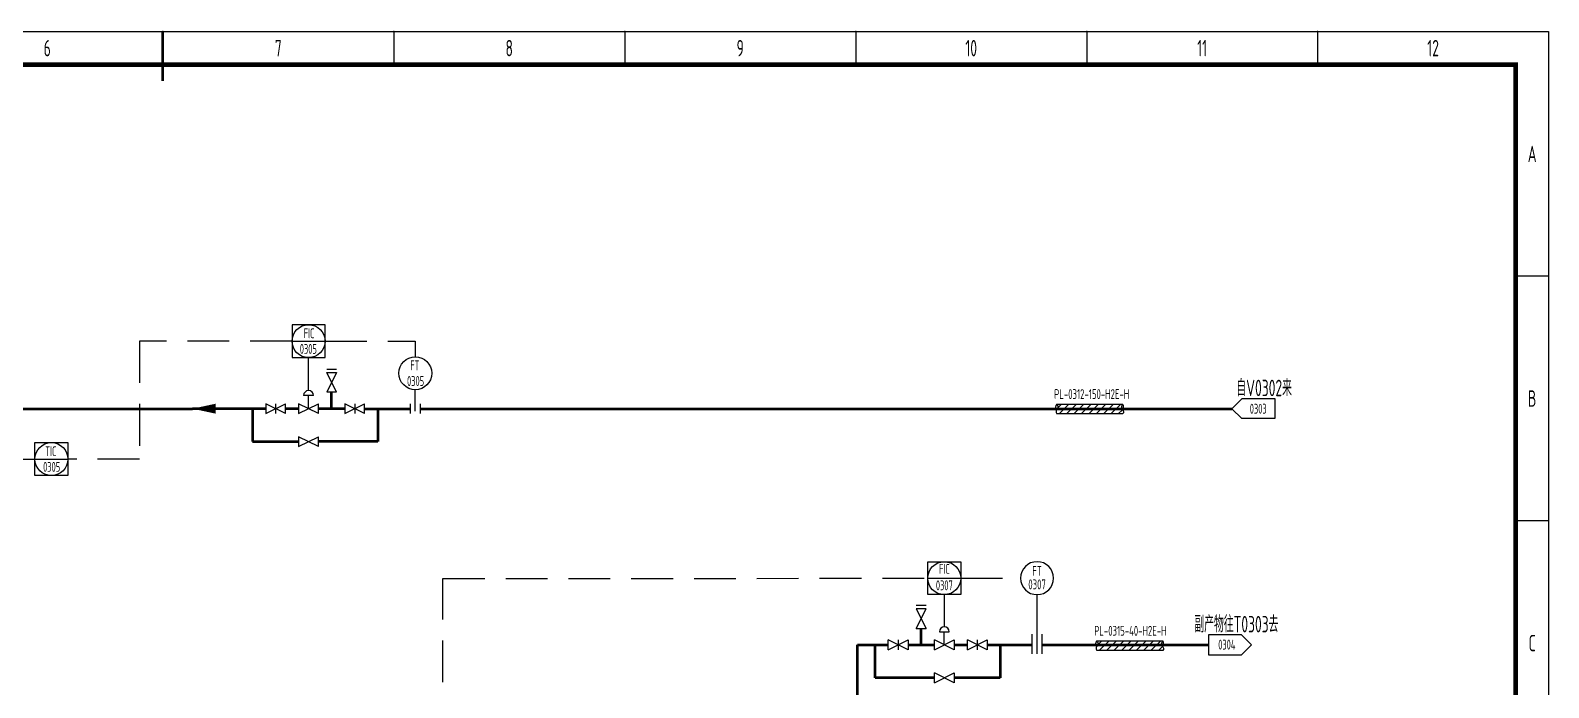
# Model space of a CAD drawing. Header units: millimetres. Extents: x 453 to 7190, y 523 to 4294.
# Drawn here: x 2565 to 3025.7, y 1712 to 1911.6 of the extents above; entities that cross this region are included whole.
import ezdxf
from ezdxf.enums import TextEntityAlignment as Align

# ---------------------------------------------------------------- set-up
doc = ezdxf.new("R2010")
doc.units = ezdxf.units.MM
doc.linetypes.add('DASHED', pattern=[19.05, 12.7, -6.35])
for name, color, linetype, lineweight in [('01-主物流线-粗实线', 134, 'Continuous', 80), ('05-图框与标题栏', 7, 'Continuous', 25), ('09-文本', 7, 'Continuous', 25), ('10-流股接续标志', 7, 'Continuous', 25), ('10-阀门', 102, 'Continuous', 25), ('11-文本', 7, 'Continuous', 25), ('11-管道组合号', 50, 'Continuous', 15), ('12-仪表', 190, 'Continuous', 25), ('12-信号线', 226, 'DASHED', 25), ('13-电动气动信号线', 226, 'DASHED', 25), ('14-箭头', 7, 'Continuous', 25), ('15-仪表', 190, 'Continuous', 25), ('15-文本', 7, 'Continuous', 15), ('15-文本 @ 1', 7, 'Continuous', 15), ('16-阀门与管件', 102, 'Continuous', 25)]:
    doc.layers.add(name, color=color, linetype=linetype, lineweight=lineweight)
doc.layers.add('TITLE', color=7, linetype='Continuous')
doc.styles.add('3-gbcbig', font='gbenor.shx', dxfattribs={"width": 0.7, "height": 3, "bigfont": 'gbcbig.shx'})
doc.styles.add('5-gbcbig', font='gbenor.shx', dxfattribs={"width": 0.7, "height": 5, "bigfont": 'gbcbig.shx'})
doc.styles.add('头号烷家', font='gbenor.shx', dxfattribs={"width": 0.75, "height": 3, "bigfont": 'gbcbig.shx'})
doc.styles.add('工程字', font='gbenor.shx', dxfattribs={"bigfont": 'gbcbig.shx'})

# ---------------------------------------------------------------- blocks, each defined once
blk = doc.blocks.new('管道组合号')
at = {"layer": '11-管道组合号', "style": '头号烷家', "width": 0.75}
blk.add_attdef('管道组合号', (-4.3, 3.13), '', height=3, dxfattribs=at)
blk = doc.blocks.new('就地安装仪表')
at = {"layer": '12-仪表', "ltscale": 0.25}
blk.add_circle((0, -5), 5, dxfattribs=at)
at = {"layer": '15-文本', "style": '工程字', "width": 0.75}
blk.add_attdef('仪表名称', text='', height=3, dxfattribs=at).set_placement((0, -4.29), align=Align.CENTER)
blk.add_attdef('仪表编号', text='', height=3, dxfattribs=at).set_placement((0, -5.39), align=Align.TOP_CENTER)
blk = doc.blocks.new('*U206')
at = {"layer": '10-阀门'}
ref = blk.add_blockref('就地安装仪表', (2870.45, 1750.25), dxfattribs=dict(at, xscale=-1))
ref.add_attrib('仪表名称', 'FT', dxfattribs={"layer": '15-文本 @ 1', "height": 3, "style": '工程字', "width": 0.75}).set_placement((2870.45, 1745.96), align=Align.CENTER)
ref.add_attrib('仪表编号', '0307', dxfattribs={"layer": '15-文本 @ 1', "height": 3, "style": '工程字', "width": 0.75}).set_placement((2870.45, 1744.86), align=Align.TOP_CENTER)

msp = doc.modelspace()

# ---------------------------------------------------------------- linework, layer by layer
for p, q in [((2932.49, 1728.02), (2922.49, 1728.02)), ((2922.49, 1728.02), (2922.49, 1722.02)), ((2935.49, 1725.02), (2932.49, 1728.02)), ((2932.49, 1722.02), (2935.49, 1725.02)), ((2922.49, 1722.02), (2932.49, 1722.02))]:
    msp.add_line(p, q)
at = {"layer": '01-主物流线-粗实线'}
for p, q in [((2656.4, 1796.7), (2656.4, 1801.7)), ((2462.72, 1796.7), (2614.18, 1796.7)), ((2636.4, 1796.7), (2614.18, 1796.7)), ((2632.4, 1796.7), (2632.4, 1786.7)), ((2646.4, 1796.7), (2642.4, 1796.7)), ((2660.4, 1796.7), (2652.4, 1796.7)), ((2666.4, 1796.7), (2680.3, 1796.7)), ((2670.4, 1796.7), (2670.4, 1786.7)), ((2683.3, 1796.7), (2929.57, 1796.7)), ((2632.4, 1786.7), (2646.4, 1786.7)), ((2670.4, 1786.7), (2652.4, 1786.7)), ((2835.3, 1724.99), (2835.3, 1729.99)), ((2815.93, 1709.24), (2815.99, 1724.99)), ((2815.99, 1724.99), (2825.3, 1724.99)), ((2821.3, 1714.99), (2821.3, 1724.99)), ((2831.3, 1724.99), (2839.3, 1724.99)), ((2845.3, 1724.99), (2849.3, 1724.99)), ((2855.3, 1724.99), (2859.3, 1724.99)), ((2855.3, 1724.99), (2868.88, 1724.99)), ((2859.3, 1724.99), (2859.3, 1714.99)), ((2871.95, 1724.99), (2922.5, 1724.99)), ((2839.3, 1714.99), (2821.3, 1714.99)), ((2859.3, 1714.99), (2845.3, 1714.99))]:
    msp.add_line(p, q, dxfattribs=at)
at = {"layer": '05-图框与标题栏'}
for p, q in [((2675.25, 1911.16), (2675.25, 1901.16)), ((2745.33, 1911.16), (2745.33, 1901.16)), ((2815.42, 1911.16), (2815.42, 1901.16)), ((2885.5, 1911.16), (2885.5, 1901.16)), ((2955.58, 1911.16), (2955.58, 1901.16)), ((3025.67, 1836.91), (3015.67, 1836.91)), ((3025.67, 1762.66), (3015.67, 1762.66))]:
    msp.add_line(p, q, dxfattribs=at)
at = {"layer": '05-图框与标题栏', "const_width": 0.8}
msp.add_lwpolyline([(2605.17, 1911.16), (2605.17, 1896.16)], dxfattribs=at)
at = {"layer": '05-图框与标题栏', "const_width": 1.4}
msp.add_lwpolyline([(2209.67, 1901.16), (2209.67, 1327.16), (3015.67, 1327.16), (3015.67, 1901.16)], close=True, dxfattribs=at)
at = {"layer": '05-图框与标题栏'}
for p in [(2605.17, 1911.16), (2605.17, 1911.16), (2605.17, 1911.16), (2675.25, 1911.16), (2675.25, 1911.16), (2675.25, 1911.16), (2745.33, 1911.16), (2745.33, 1911.16), (2745.33, 1911.16), (2815.42, 1911.16), (2815.42, 1911.16), (2815.42, 1911.16), (2885.5, 1911.16), (2885.5, 1911.16), (2885.5, 1911.16), (2955.58, 1911.16), (2955.58, 1911.16), (2955.58, 1911.16), (3025.67, 1836.91), (3025.67, 1762.66)]:
    msp.add_point(p, dxfattribs=at)
at = {"layer": '10-流股接续标志'}
for p, q in [((2929.55, 1796.69), (2932.55, 1799.69)), ((2929.55, 1796.69), (2932.55, 1793.69)), ((2942.55, 1799.69), (2932.55, 1799.69)), ((2942.55, 1799.76), (2942.55, 1793.76)), ((2942.55, 1793.69), (2932.55, 1793.69))]:
    msp.add_line(p, q, dxfattribs=at)
at = {"layer": '11-文本'}
for p, q in [((2876.41, 1798.11), (2896.41, 1798.11)), ((2876.79, 1797.01), (2877.89, 1798.11)), ((2877.13, 1795.11), (2880.13, 1798.11)), ((2879.38, 1795.11), (2882.38, 1798.11)), ((2881.62, 1795.11), (2884.62, 1798.11)), ((2883.87, 1795.11), (2886.87, 1798.11)), ((2886.11, 1795.11), (2889.11, 1798.11)), ((2888.36, 1795.11), (2891.36, 1798.11)), ((2890.6, 1795.11), (2893.6, 1798.11)), ((2892.85, 1795.11), (2895.85, 1798.11)), ((2896.41, 1795.11), (2876.41, 1795.11)), ((2895.09, 1795.11), (2896.37, 1796.39)), ((2888.57, 1726.25), (2908.57, 1726.25)), ((2908.57, 1723.25), (2888.57, 1723.25)), ((2888.95, 1725.16), (2890.05, 1726.25)), ((2889.29, 1723.25), (2892.29, 1726.25)), ((2891.54, 1723.25), (2894.54, 1726.25)), ((2893.78, 1723.25), (2896.78, 1726.25)), ((2896.03, 1723.25), (2899.03, 1726.25)), ((2898.27, 1723.25), (2901.27, 1726.25)), ((2900.52, 1723.25), (2903.52, 1726.25)), ((2902.76, 1723.25), (2905.76, 1726.25)), ((2905.01, 1723.25), (2908.01, 1726.25)), ((2907.25, 1723.25), (2908.53, 1724.54))]:
    msp.add_line(p, q, dxfattribs=at)
for centre, radius, start, end in [((2877.55, 1797.14), 1.5, 139.5631, 215.9037), ((2895.32, 1797.28), 1.37, 319.9929, 37.2624), ((2889.71, 1725.28), 1.5, 139.5631, 215.9037), ((2907.48, 1725.42), 1.37, 319.9929, 37.2624)]:
    msp.add_arc(centre, radius, start, end, dxfattribs=at)
for points in [[(2876.41, 1798.11), (2876.77, 1796.96), (2876.23, 1796.02), (2876.41, 1795.11)], [(2888.57, 1726.25), (2888.93, 1725.1), (2888.39, 1724.16), (2888.57, 1723.25)]]:
    msp.add_spline(points, degree=3, dxfattribs=at)
for points in [[(2896.41, 1798.11), (2896.06, 1797.63), (2895.89, 1796.72), (2896.87, 1796), (2896.59, 1795.29), (2896.41, 1795.11)], [(2908.57, 1726.25), (2908.22, 1725.77), (2908.05, 1724.86), (2909.03, 1724.14), (2908.74, 1723.43), (2908.57, 1723.25)]]:
    msp.add_open_spline(points, degree=3, knots=[0, 0, 0, 0, 1.367527, 2.619727, 3.553416, 3.553416, 3.553416, 3.553416], dxfattribs=at)
at = {"layer": '12-仪表'}
for p, q in [((2842.3, 1740.25), (2842.3, 1730.49)), ((2870.45, 1722.27), (2870.45, 1740.25)), ((2868.95, 1722.27), (2868.95, 1728.27)), ((2871.95, 1722.27), (2871.95, 1728.27))]:
    msp.add_line(p, q, dxfattribs=at)
at = {"layer": '12-信号线'}
for p, q in [((2644.4, 1817.2), (2598.1, 1817.2)), ((2598.1, 1817.2), (2598.1, 1781.4)), ((2654.4, 1817.2), (2681.8, 1817.2)), ((2681.8, 1817.2), (2681.8, 1812.45)), ((2404.67, 1781.4), (2566.37, 1781.4)), ((2598.1, 1781.4), (2576.37, 1781.4)), ((2690.16, 1745.1), (2837.3, 1745.25)), ((2690.16, 1561.24), (2690.16, 1745.1))]:
    msp.add_line(p, q, dxfattribs=at)
at = {"layer": '13-电动气动信号线'}
msp.add_line((2847.3, 1745.25), (2865.45, 1745.25), dxfattribs=at)
at = {"layer": '14-箭头'}
msp.add_lwpolyline([(2614.18, 1796.7, 0, 3, 0), (2621.18, 1796.7, 3, 3, 0)], format="xyseb", dxfattribs=at)
at = {"layer": '15-仪表'}
for p, q in [((2654.4, 1822.2), (2644.4, 1822.2)), ((2644.4, 1822.2), (2644.4, 1812.2)), ((2654.4, 1812.2), (2654.4, 1822.2)), ((2644.4, 1817.2), (2654.4, 1817.2)), ((2644.4, 1812.2), (2654.4, 1812.2)), ((2649.4, 1802.2), (2649.4, 1812.2)), ((2681.8, 1797.45), (2681.8, 1802.45)), ((2566.37, 1781.4), (2566.37, 1786.4)), ((2566.37, 1786.4), (2576.37, 1786.4)), ((2576.37, 1786.4), (2576.37, 1776.4)), ((2566.37, 1776.4), (2566.37, 1781.4)), ((2566.37, 1781.4), (2576.37, 1781.4)), ((2576.37, 1776.4), (2566.37, 1776.4)), ((2837.3, 1745.25), (2837.3, 1750.25)), ((2837.3, 1750.25), (2847.3, 1750.25)), ((2847.3, 1750.25), (2847.3, 1740.25)), ((2837.3, 1740.25), (2837.3, 1745.25)), ((2837.3, 1745.25), (2847.3, 1745.25)), ((2847.3, 1740.25), (2837.3, 1740.25))]:
    msp.add_line(p, q, dxfattribs=at)
for centre in [(2649.4, 1817.2), (2681.8, 1807.45), (2571.37, 1781.4), (2842.3, 1745.25)]:
    msp.add_circle(centre, 5, dxfattribs=at)
at = {"layer": '16-阀门与管件'}
for p, q in [((2654.9, 1808.7), (2657.9, 1808.7)), ((2654.9, 1807.7), (2657.9, 1807.7)), ((2657.9, 1807.7), (2654.9, 1801.7)), ((2657.9, 1801.7), (2654.9, 1807.7)), ((2657.9, 1801.7), (2654.9, 1801.7)), ((2636.4, 1798.2), (2636.4, 1795.2)), ((2642.4, 1795.2), (2636.4, 1798.2)), ((2636.4, 1795.2), (2642.4, 1798.2)), ((2639.4, 1798.2), (2639.4, 1795.2)), ((2642.4, 1795.2), (2642.4, 1798.2)), ((2646.4, 1798.2), (2646.4, 1795.2)), ((2652.4, 1795.2), (2646.4, 1798.2)), ((2646.4, 1795.2), (2652.4, 1798.2)), ((2650.9, 1800.7), (2647.9, 1800.7)), ((2649.4, 1796.7), (2649.4, 1800.7)), ((2652.4, 1795.2), (2652.4, 1798.2)), ((2660.4, 1798.2), (2660.4, 1795.2)), ((2666.4, 1795.2), (2660.4, 1798.2)), ((2660.4, 1795.2), (2666.4, 1798.2)), ((2663.4, 1798.2), (2663.4, 1795.2)), ((2666.4, 1795.2), (2666.4, 1798.2)), ((2680.3, 1795.2), (2680.3, 1798.2)), ((2681.8, 1795.95), (2681.8, 1797.45)), ((2683.3, 1798.2), (2683.3, 1795.2)), ((2646.4, 1788.2), (2646.4, 1785.2)), ((2652.4, 1785.2), (2646.4, 1788.2)), ((2646.4, 1785.2), (2652.4, 1788.2)), ((2652.4, 1785.2), (2652.4, 1788.2)), ((2836.8, 1736.99), (2833.8, 1736.99)), ((2836.8, 1735.99), (2833.8, 1735.99)), ((2833.8, 1735.99), (2836.8, 1729.99)), ((2833.8, 1729.99), (2836.8, 1735.99)), ((2833.8, 1729.99), (2836.8, 1729.99)), ((2840.8, 1728.99), (2843.8, 1728.99)), ((2842.3, 1724.99), (2842.3, 1728.99)), ((2825.3, 1723.49), (2825.3, 1726.49)), ((2825.3, 1723.49), (2831.3, 1726.49)), ((2831.3, 1723.49), (2825.3, 1726.49)), ((2828.3, 1726.49), (2828.3, 1723.49)), ((2831.3, 1726.49), (2831.3, 1723.49)), ((2839.3, 1723.49), (2839.3, 1726.49)), ((2839.3, 1723.49), (2845.3, 1726.49)), ((2845.3, 1723.49), (2839.3, 1726.49)), ((2845.3, 1726.49), (2845.3, 1723.49)), ((2849.3, 1723.49), (2849.3, 1726.49)), ((2849.3, 1723.49), (2855.3, 1726.49)), ((2855.3, 1723.49), (2849.3, 1726.49)), ((2852.3, 1726.49), (2852.3, 1723.49)), ((2855.3, 1726.49), (2855.3, 1723.49)), ((2839.3, 1713.49), (2839.3, 1716.49)), ((2839.3, 1713.49), (2845.3, 1716.49)), ((2845.3, 1713.49), (2839.3, 1716.49)), ((2845.3, 1716.49), (2845.3, 1713.49))]:
    msp.add_line(p, q, dxfattribs=at)
for centre in [(2649.4, 1800.7), (2842.3, 1728.99)]:
    msp.add_arc(centre, 1.5, 0, 180, dxfattribs=at)
at = {"layer": 'TITLE'}
for p, q in [((2184.67, 1911.16), (3025.67, 1911.16)), ((3025.67, 1911.16), (3025.67, 1317.16))]:
    msp.add_line(p, q, dxfattribs=at)
msp.add_lwpolyline([(2184.67, 1911.16), (3025.67, 1911.16), (3025.67, 1317.16), (2184.67, 1317.16)], close=True, dxfattribs=at)

# ---------------------------------------------------------------- block references
at = {"layer": '01-主物流线-粗实线'}
msp.add_blockref('*U206', (0, 0), dxfattribs=at)
at = {"layer": '11-管道组合号'}
for p, values in [((2879.93, 1796.5), {'管道组合号': 'PL-0312-150-H2E-H'}), ((2892.08, 1724.64), {'管道组合号': 'PL-0315-40-H2E-H'})]:
    msp.add_blockref('管道组合号', p, dxfattribs=at).add_auto_attribs(values)

# ---------------------------------------------------------------- texts
at = {"layer": '05-图框与标题栏', "char_height": 5, "attachment_point": 5, "style": '5-gbcbig'}
for s, width, insert in [('6', 70.0833, (2570.12, 1906.16)), ('7', 70.0833, (2640.21, 1906.16)), ('8', 70.0833, (2710.29, 1906.16)), ('9', 70.0833, (2780.37, 1906.16)), ('10', 70.0833, (2850.46, 1906.16)), ('11', 70.0833, (2920.54, 1906.16)), ('12', 70.0833, (2990.62, 1906.16)), ('A', 10, (3020.67, 1874.03)), ('B', 10, (3020.67, 1799.78)), ('C', 10, (3020.67, 1725.53))]:
    msp.add_mtext_dynamic_manual_height_columns(s, width=width, gutter_width=25, heights=[0], dxfattribs=dict(at, insert=insert))
at = {"layer": '09-文本'}
for s, heights, insert, char_height, attachment_point, style in [('\\pi8.65075;副产物往T0303去', [5.33], (2909.53, 1731.26), 5, 4, '5-gbcbig'), ('0304', [0], (2928.02, 1725.08), 3, 5, '3-gbcbig')]:
    msp.add_mtext_dynamic_manual_height_columns(s, width=40, gutter_width=12.5, heights=heights, dxfattribs=dict(at, insert=insert, char_height=char_height, attachment_point=attachment_point, style=style))
at = {"layer": '11-文本', "char_height": 3, "width": 10, "attachment_point": 5, "style": '3-gbcbig'}
for s, insert in [('{\\C0;FIC}', (2649.56, 1819.59)), ('{\\C0;0305}', (2649.33, 1814.85)), ('{\\C0;FT}', (2681.65, 1809.84)), ('{\\C0;0305}', (2681.88, 1805.1)), ('{\\C0;TIC}', (2571.22, 1783.79)), ('{\\C0;0305}', (2571.45, 1779.04))]:
    msp.add_mtext(s, dxfattribs=dict(at, insert=insert))
at = {"layer": '11-文本'}
for s, width, insert, char_height, attachment_point, style in [('\\pi12.35445;自V0302来', 40, (2918.57, 1805.5), 5, 1, '5-gbcbig'), ('0303', 10, (2937.55, 1796.69), 3, 5, '3-gbcbig')]:
    msp.add_mtext_dynamic_manual_height_columns(s, width=width, gutter_width=12.5, heights=[0], dxfattribs=dict(at, insert=insert, char_height=char_height, attachment_point=attachment_point, style=style))
at = {"layer": '15-仪表', "ltscale": 10, "insert": (2842.31, 1745.58), "char_height": 3, "width": 10, "attachment_point": 5, "style": '3-gbcbig'}
msp.add_mtext('{\\C0;FIC\\P0307}', dxfattribs=at)

doc.saveas('drawing.dxf')
